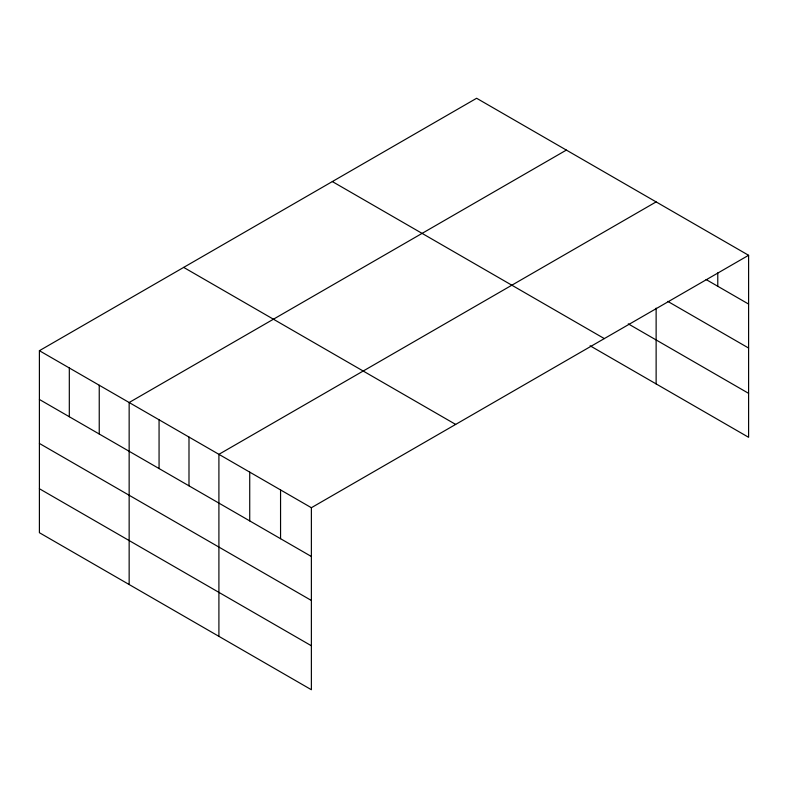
<?xml version="1.0" encoding="UTF-8"?>
<svg xmlns="http://www.w3.org/2000/svg" width="788" height="788" viewBox="0 0 788 788"><rect width="100%" height="100%" fill="white"/><g stroke="black" fill="none" stroke-linecap="round" stroke-linejoin="round"><path stroke-width="1.18" d="M748.6 255.292L476.622 98.264L39.4 350.699L39.4 532.708L311.378 689.736L311.378 507.718L748.6 255.292L748.6 437.301L590.104 345.794M566.375 150.084L129.153 402.51L129.153 584.529M656.128 201.905L218.906 454.331L218.906 636.34M706.087 279.523L748.6 304.07M667.82 301.4L748.6 348.04M628.272 323.868L748.6 393.34M332.339 181.565L604.317 338.594M183.683 267.398L455.661 424.417M39.4 350.699L311.378 507.718M39.4 399.467L311.378 556.495M39.4 443.437L311.378 600.466M39.4 488.737L311.378 645.766M717.779 272.855L717.779 286.271M656.128 308.118L656.128 383.914M280.558 489.929L280.558 538.697M249.727 472.13L249.727 520.907M188.992 437.064L188.992 485.832M159.068 419.787L159.068 468.565M99.239 385.243L99.239 434.021M69.314 367.966L69.314 416.744"/></g></svg>
